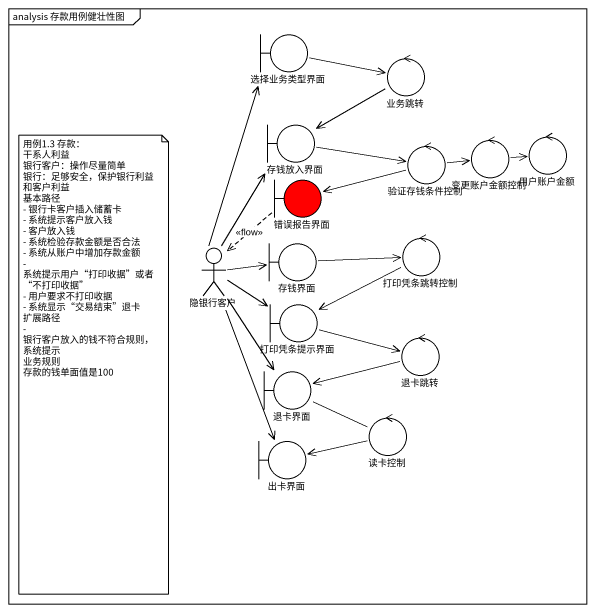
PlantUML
@startuml
mainframe analysis 存款用例健壮性图
boundary 选择业务类型界面
control 业务跳转
boundary 存钱放入界面
control 验证存钱条件控制
control 变更账户金额控制
control 用户账户金额
boundary 错误报告界面 #FF0000
control 打印凭条跳转控制
actor 隐银行客户
boundary 存钱界面
boundary 打印凭条提示界面
control 退卡跳转
boundary 退卡界面
control 读卡控制
boundary 出卡界面
选择业务类型界面 -right-> 业务跳转
业务跳转 --> 存钱放入界面
存钱放入界面 -right-> 验证存钱条件控制
验证存钱条件控制 -right-> 变更账户金额控制
验证存钱条件控制 -left-> 错误报告界面
变更账户金额控制 -right-> 用户账户金额
错误报告界面 ..> 隐银行客户 : <<flow>>
打印凭条跳转控制 -left-> 打印凭条提示界面
隐银行客户 -up-> 选择业务类型界面
隐银行客户 -up-> 存钱放入界面
隐银行客户 -right-> 存钱界面
隐银行客户 -right-> 打印凭条提示界面
隐银行客户 --> 退卡界面
隐银行客户 --> 出卡界面
存钱界面 -right-> 打印凭条跳转控制
打印凭条提示界面 -right-> 退卡跳转
退卡跳转 -left-> 退卡界面
退卡界面 -right- 读卡控制
读卡控制 -left-> 出卡界面
note as N1
  用例1.3 存款：
  干系人利益
  银行客户：操作尽量简单
  银行：足够安全，保护银行利益和客户利益
  基本路径
  - 银行卡客户插入储蓄卡
  - 系统提示客户放入钱
  - 客户放入钱
  - 系统检验存款金额是否合法
  - 系统从账户中增加存款金额
  - 系统提示用户“打印收据”或者“不打印收据”
  - 用户要求不打印收据
  - 系统显示“交易结束”退卡
  扩展路径
  - 银行客户放入的钱不符合规则，系统提示
  业务规则
  存款的钱单面值是100
end note
@enduml
